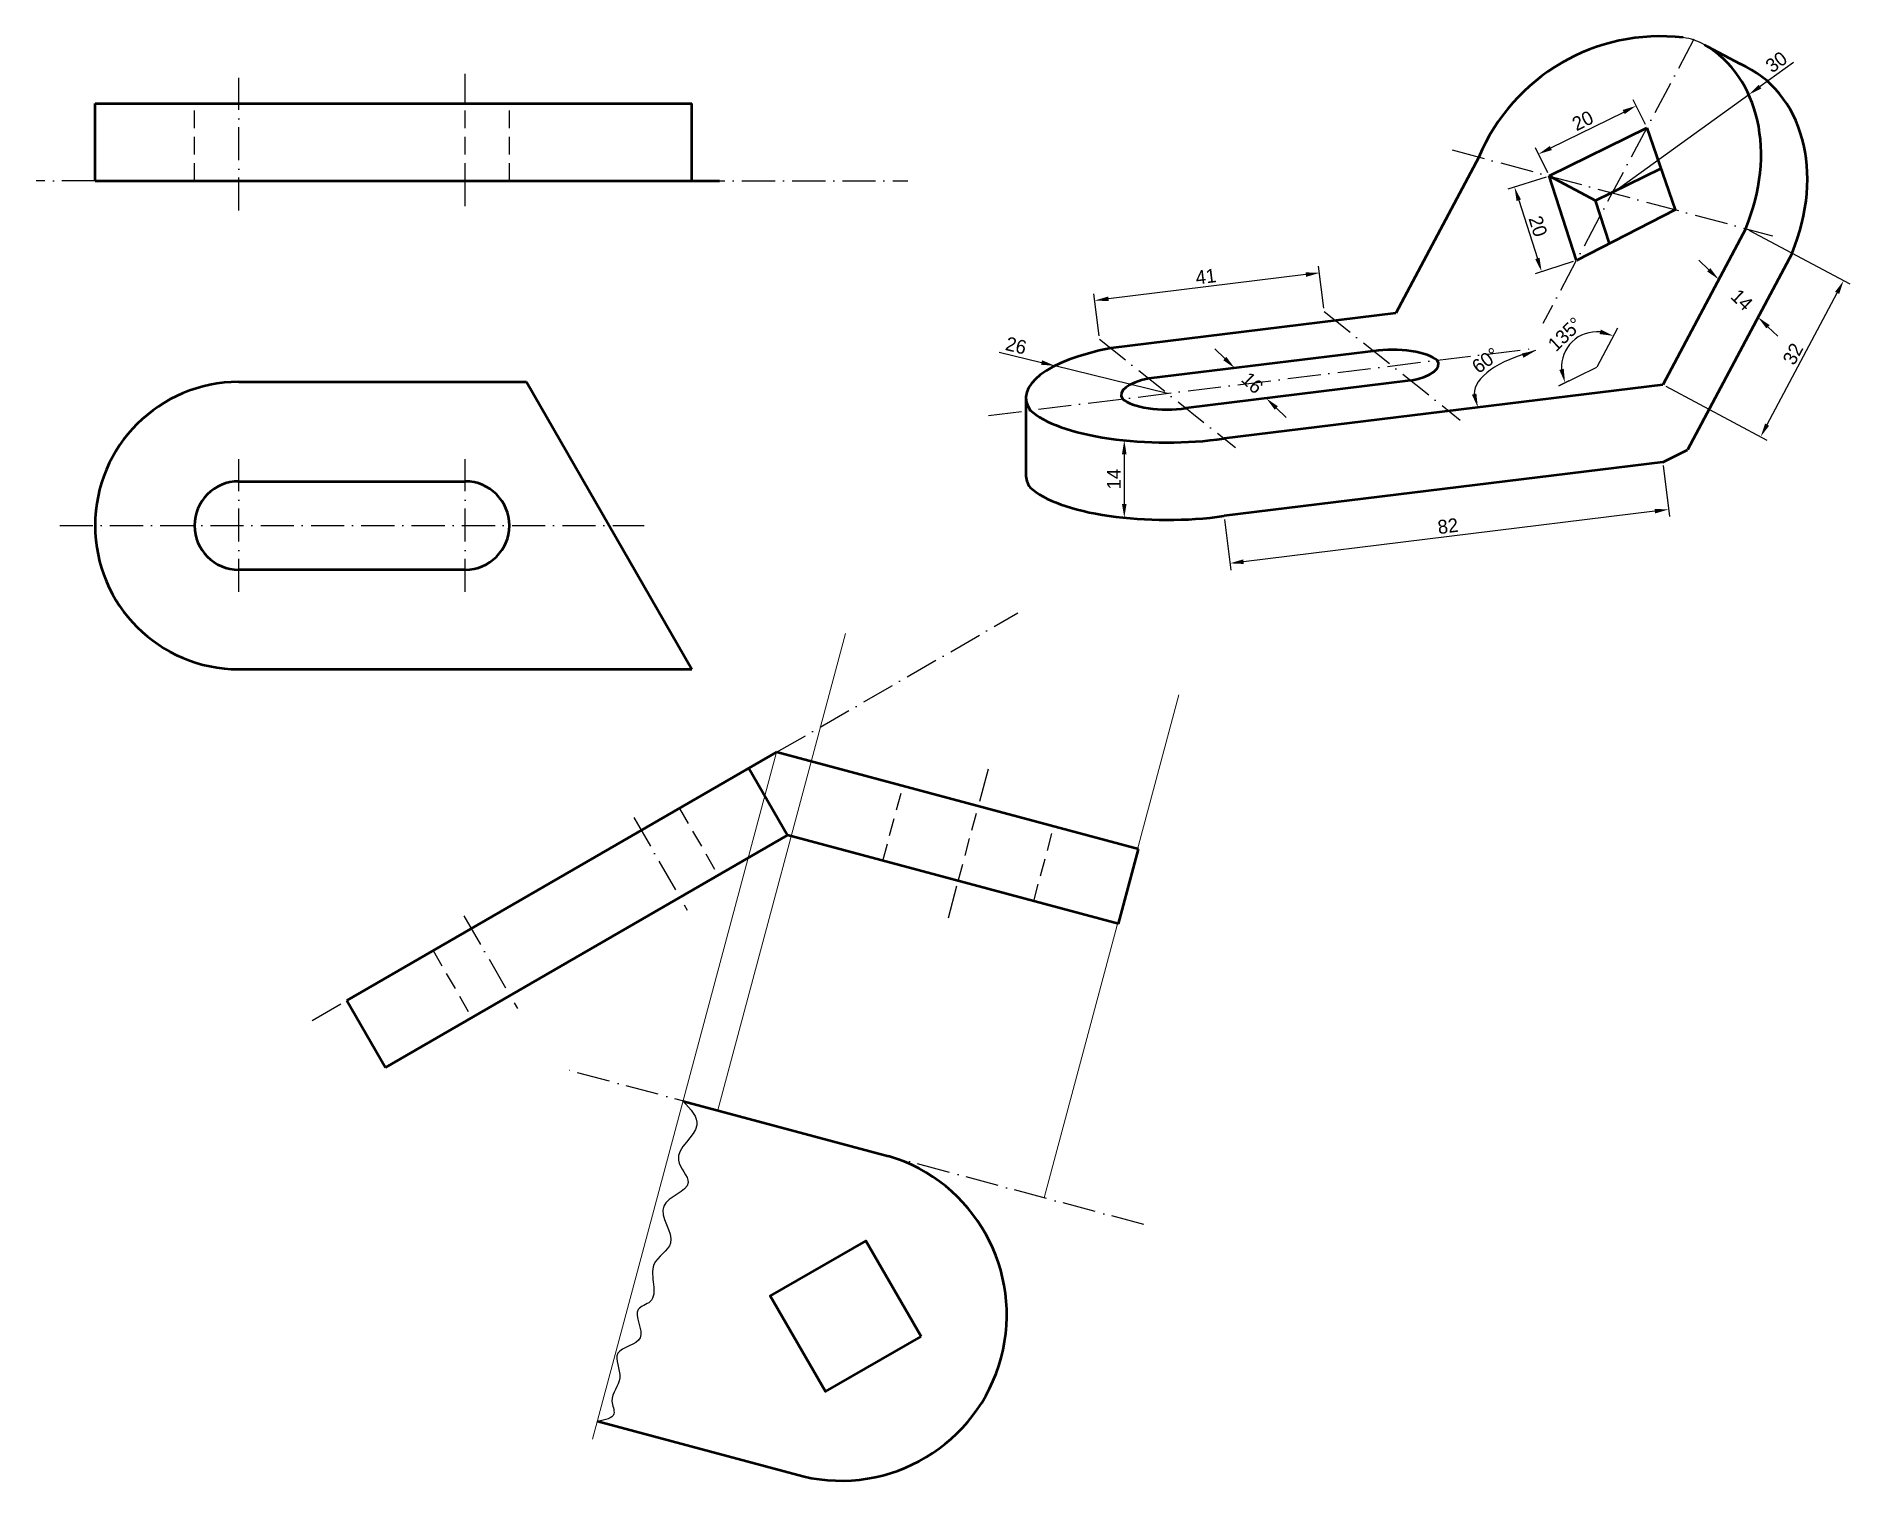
# Model space of a CAD drawing. Header units: millimetres. Extents: x 61 to 389, y -14 to 247.
import ezdxf

# ---------------------------------------------------------------- set-up
doc = ezdxf.new("R2010")
doc.units = ezdxf.units.MM
doc.header["$LTSCALE"] = 0.5
doc.header["$PDMODE"] = 2
doc.header["$PDSIZE"] = -5
doc.linetypes.add('ACAD_ISO10W100', pattern=[18, 12, -3, 0, -3])
doc.linetypes.add('DASHED2', pattern=[9.525, 6.35, -3.175])
doc.layers.add('construção', color=253, linetype='Continuous', lineweight=15)
doc.layers.add('Visíveis', color=7, linetype='Continuous', lineweight=50)
for name, color, linetype in [('cotas', 2, 'Continuous'), ('Eixos', 6, 'ACAD_ISO10W100'), ('ruptura', 1, 'Continuous'), ('tracejado', 30, 'DASHED2')]:
    doc.layers.add(name, color=color, linetype=linetype)
doc.dimstyles.new('ISO-25', dxfattribs={"dimtxt": 2.5, "dimasz": 2.5, "dimexe": 1.25, "dimexo": 0.625, "dimtad": 1, "dimtxsty": 'Standard', "dimcen": 2.5, "dimadec": 0, "dimazin": 0, "dimtfac": 1, "dimtmove": 0, "dimatfit": 3, "dimfxl": 1, "dimarcsym": 0})

# ---------------------------------------------------------------- blocks, each defined once
blk = doc.blocks.new('*D1')
at = {"layer": 'cotas', "color": 0, "lineweight": -2, "transparency": 16777216}
for p, q in [((257.98, 173.92), (256.29, 173.92)), ((257.54, 171.42), (257.54, 162.42)), ((257.98, 159.92), (256.29, 159.92))]:
    blk.add_line(p, q, dxfattribs=at)
at = {"layer": 'cotas', "color": 0, "transparency": 16777216}
for points in [[(257.12, 171.42), (257.95, 171.42), (257.54, 173.92)], [(257.12, 162.42), (257.95, 162.42), (257.54, 159.92)]]:
    blk.add_solid(points, dxfattribs=at)
at = {"layer": 'Defpoints', "color": 0, "transparency": 16777216}
for p in [(258.6, 173.92), (257.54, 159.92), (258.6, 159.92)]:
    blk.add_point(p, dxfattribs=at)
at = {"layer": 'cotas', "color": 0, "transparency": 16777216, "insert": (255.66, 166.92), "char_height": 2.5, "attachment_point": 5, "rotation": 90}
blk.add_mtext('14', dxfattribs=at)
blk = doc.blocks.new('*D2')
at = {"layer": 'cotas', "color": 0, "lineweight": -2, "transparency": 16777216}
for p, q in [((290.4, 203.93), (254.67, 199.54)), ((293.66, 197.85), (292.72, 205.48)), ((252.97, 192.86), (252.03, 200.48))]:
    blk.add_line(p, q, dxfattribs=at)
at = {"layer": 'cotas', "color": 0, "transparency": 16777216}
for points in [[(290.35, 204.34), (290.45, 203.52), (292.88, 204.24)], [(254.62, 199.96), (254.72, 199.13), (252.18, 199.24)]]:
    blk.add_solid(points, dxfattribs=at)
at = {"layer": 'Defpoints', "color": 0, "transparency": 16777216}
for p in [(252.18, 199.24), (293.74, 197.23), (253.04, 192.24)]:
    blk.add_point(p, dxfattribs=at)
at = {"layer": 'cotas', "color": 0, "transparency": 16777216, "insert": (272.3, 203.6), "char_height": 2.5, "attachment_point": 5, "rotation": 7.0022}
blk.add_mtext('41', dxfattribs=at)
blk = doc.blocks.new('*D3')
at = {"layer": 'cotas', "color": 0, "lineweight": -2, "transparency": 16777216}
for p, q in [((355.08, 169.38), (356.21, 160.18)), ((353.57, 161.11), (279.13, 151.97)), ((275.67, 159.63), (276.8, 150.43))]:
    blk.add_line(p, q, dxfattribs=at)
at = {"layer": 'cotas', "color": 0, "transparency": 16777216}
for points in [[(353.52, 161.53), (353.62, 160.7), (356.05, 161.42)], [(279.08, 152.39), (279.18, 151.56), (276.65, 151.67)]]:
    blk.add_solid(points, dxfattribs=at)
at = {"layer": 'Defpoints', "color": 0, "transparency": 16777216}
for p in [(355, 170), (275.6, 160.25), (276.65, 151.67)]:
    blk.add_point(p, dxfattribs=at)
at = {"layer": 'cotas', "color": 0, "transparency": 16777216, "insert": (316.12, 158.41), "char_height": 2.5, "attachment_point": 5, "rotation": 7}
blk.add_mtext('82', dxfattribs=at)
blk = doc.blocks.new('*D4')
at = {"layer": 'cotas', "color": 0, "lineweight": -2, "transparency": 16777216}
blk.add_line((338.03, 184.71), (336.21, 183.82), dxfattribs=at)
blk.add_arc((343.08, 187.19), 6.4, 84.5196, 183.6436, dxfattribs=at)
at = {"layer": 'cotas', "color": 0, "transparency": 16777216}
for points in [[(343.81, 193.97), (343.57, 193.17), (346.08, 192.85)], [(337.09, 186.89), (336.29, 186.68), (337.33, 184.37)]]:
    blk.add_solid(points, dxfattribs=at)
at = {"layer": 'Defpoints', "color": 0, "transparency": 16777216}
for p in [(358.1, 215.45), (340.88, 193.21), (343.08, 187.19), (343.08, 187.19), (338.59, 184.99)]:
    blk.add_point(p, dxfattribs=at)
at = {"layer": 'cotas', "color": 0, "transparency": 16777216, "insert": (337.32, 193.14), "char_height": 2.5, "attachment_point": 5, "rotation": 44.0816}
blk.add_mtext('135%%d', dxfattribs=at)
blk = doc.blocks.new('*D5')
at = {"layer": 'cotas', "color": 0, "lineweight": -2, "transparency": 16777216}
for p, q in [((334.76, 226.85), (347.94, 233.36)), ((351.86, 231.07), (349.63, 235.59)), ((334.2, 222.34), (331.96, 226.86))]:
    blk.add_line(p, q, dxfattribs=at)
at = {"layer": 'cotas', "color": 0, "transparency": 16777216}
for points in [[(347.76, 233.73), (348.13, 232.98), (350.18, 234.47)], [(334.58, 227.22), (334.94, 226.47), (332.52, 225.74)]]:
    blk.add_solid(points, dxfattribs=at)
at = {"layer": 'Defpoints', "color": 0, "transparency": 16777216}
for p in [(350.18, 234.47), (352.14, 230.51), (334.47, 221.78)]:
    blk.add_point(p, dxfattribs=at)
at = {"layer": 'cotas', "color": 0, "transparency": 16777216, "insert": (340.52, 231.78), "char_height": 2.5, "attachment_point": 5, "rotation": 26.2881}
blk.add_mtext('20', dxfattribs=at)
blk = doc.blocks.new('*D6')
at = {"layer": 'cotas', "color": 0, "lineweight": -2, "transparency": 16777216}
for p, q in [((333.88, 221.59), (326.99, 219.38)), ((328.95, 217.38), (332.32, 206.86)), ((338.78, 206.3), (331.89, 204.1))]:
    blk.add_line(p, q, dxfattribs=at)
at = {"layer": 'cotas', "color": 0, "transparency": 16777216}
for points in [[(329.34, 217.51), (328.55, 217.26), (328.18, 219.76)], [(332.71, 206.98), (331.92, 206.73), (333.08, 204.48)]]:
    blk.add_solid(points, dxfattribs=at)
at = {"layer": 'Defpoints', "color": 0, "transparency": 16777216}
for p in [(334.47, 221.78), (333.08, 204.48), (339.37, 206.49)]:
    blk.add_point(p, dxfattribs=at)
at = {"layer": 'cotas', "color": 0, "transparency": 16777216, "insert": (332.42, 212.69), "char_height": 2.5, "attachment_point": 5, "rotation": 287.7569}
blk.add_mtext('20 ', dxfattribs=at)
blk = doc.blocks.new('*D7')
at = {"layer": 'cotas', "color": 0, "lineweight": -2, "transparency": 16777216}
for p, q in [((370.57, 211.96), (388.86, 202.24)), ((373.91, 176.78), (386.58, 200.62)), ((355.55, 183.71), (373.84, 173.98))]:
    blk.add_line(p, q, dxfattribs=at)
at = {"layer": 'cotas', "color": 0, "transparency": 16777216}
for points in [[(386.21, 200.81), (386.95, 200.42), (387.76, 202.83)], [(373.54, 176.97), (374.27, 176.58), (372.73, 174.57)]]:
    blk.add_solid(points, dxfattribs=at)
at = {"layer": 'Defpoints', "color": 0, "transparency": 16777216}
for p in [(370.02, 212.25), (387.76, 202.83), (355, 184)]:
    blk.add_point(p, dxfattribs=at)
at = {"layer": 'cotas', "color": 0, "transparency": 16777216, "insert": (378.59, 189.58), "char_height": 2.5, "attachment_point": 5, "rotation": 62}
blk.add_mtext('32', dxfattribs=at)
blk = doc.blocks.new('*D8')
at = {"layer": 'cotas', "color": 0, "lineweight": -2, "transparency": 16777216}
for p, q in [((378.71, 242.34), (372.62, 237.96)), ((345.89, 218.72), (370.59, 236.5))]:
    blk.add_line(p, q, dxfattribs=at)
at = {"layer": 'cotas', "color": 0, "transparency": 16777216}
blk.add_solid([(372.38, 238.29), (372.86, 237.62), (370.59, 236.5)], dxfattribs=at)
at = {"layer": 'Defpoints', "color": 0, "transparency": 16777216}
for p in [(370.59, 236.5), (345.89, 218.72)]:
    blk.add_point(p, dxfattribs=at)
at = {"layer": 'cotas', "color": 0, "transparency": 16777216, "insert": (375.58, 242.4), "char_height": 2.5, "attachment_point": 5, "rotation": 35.7336}
blk.add_mtext('30', dxfattribs=at)
blk = doc.blocks.new('*D9')
at = {"layer": 'cotas', "color": 0, "lineweight": -2, "transparency": 16777216}
for p, q in [((234.87, 189.91), (242.56, 188.02)), ((265.35, 182.43), (244.99, 187.42))]:
    blk.add_line(p, q, dxfattribs=at)
at = {"layer": 'cotas', "color": 0, "transparency": 16777216}
blk.add_solid([(242.66, 188.43), (242.46, 187.62), (244.99, 187.42)], dxfattribs=at)
at = {"layer": 'Defpoints', "color": 0, "transparency": 16777216}
for p in [(244.99, 187.42), (265.35, 182.43)]:
    blk.add_point(p, dxfattribs=at)
at = {"layer": 'cotas', "color": 0, "transparency": 16777216, "insert": (237.95, 191.08), "char_height": 2.5, "attachment_point": 5, "rotation": 346.2035}
blk.add_mtext('26', dxfattribs=at)

msp = doc.modelspace()

# ---------------------------------------------------------------- linework, layer by layer
msp.add_arc((357.546, 236.891), 10, 59.65685, 83.27892)
at = {"layer": 'construção'}
for p, q in [((207.098, 138.985), (183.971, 52.677)), ((267.392, 127.853), (243.01, 36.857)), ((194.607, 117.482), (161.29, -6.859))]:
    msp.add_line(p, q, dxfattribs=at)
at = {"layer": 'cotas'}
for p, q in [((363.335, 204.801), (361.53, 206.53)), ((346.828, 194.245), (343.079, 187.194)), ((374.062, 194.491), (375.867, 192.762)), ((275.725, 188.737), (273.92, 190.467)), ((336.211, 183.82), (343.079, 187.194)), ((285.062, 179.788), (286.867, 178.058))]:
    msp.add_line(p, q, dxfattribs=at)
msp.add_ellipse((346.355, 182.939), major_axis=(25.483, 0.72), ratio=0.3599136, start_param=2.1595679, end_param=3.1327036, dxfattribs=at)
for points in [[(363.623, 205.101), (363.047, 204.5), (365.14, 203.071)], [(374.351, 194.792), (373.774, 194.191), (372.258, 196.221)], [(276.014, 189.038), (275.437, 188.436), (277.53, 187.007)], [(329.504, 189.663), (329.801, 188.885), (331.988, 190.166)], [(285.351, 180.089), (284.774, 179.487), (283.258, 181.518)], [(321.272, 182.412), (320.47, 182.189), (321.541, 179.892)]]:
    msp.add_solid(points, dxfattribs=at)
at = {"layer": 'Eixos'}
for p, q in [((360.663, 246.538), (333.305, 195.085)), ((138.232, 234.908), (138.232, 240.291)), ((97.232, 215.525), (97.232, 239.525)), ((316.908, 226.486), (374.864, 210.957)), ((71.232, 220.908), (60.584, 220.908)), ((138.232, 216.291), (138.232, 220.908)), ((179.232, 220.908), (218.38, 220.908)), ((293.737, 197.234), (318.339, 177.613)), ((232.954, 178.447), (330.849, 190.471)), ((253.045, 192.236), (277.646, 172.615)), ((97.232, 146.514), (97.232, 170.514)), ((138.232, 146.514), (138.232, 170.514)), ((64.825, 158.514), (170.638, 158.514)), ((194.607, 117.482), (238.29, 142.702)), ((232.911, 114.392), (231.118, 107.699)), ((168.751, 105.654), (178.435, 88.88)), ((225.701, 87.483), (227.494, 94.176)), ((138.001, 87.9), (147.685, 71.126)), ((110.526, 68.938), (116.826, 72.576)), ((261.058, 32.021), (157.04, 59.893))]:
    msp.add_line(p, q, dxfattribs=at)
at = {"layer": 'ruptura'}
msp.add_spline([(177.693, 54.359), (180.178, 50.002), (176.819, 43.647), (178.587, 39.586), (174.167, 35.349), (175.404, 28.641), (172.399, 24.757), (171.692, 18.048), (169.57, 16.636), (169.924, 11.516), (165.858, 8.691), (166.211, 4.278), (164.797, 0.041), (165.151, -2.254), (162.213, -3.61)], degree=3, dxfattribs=at)
at = {"layer": 'tracejado'}
for p, q in [((89.232, 220.908), (89.232, 234.908)), ((138.232, 220.908), (138.232, 234.908)), ((146.232, 220.908), (146.232, 234.908)), ((213.834, 97.836), (217.458, 111.359)), ((177.021, 107.329), (184.021, 95.205)), ((227.494, 94.176), (231.118, 107.699)), ((241.155, 90.516), (244.778, 104.039)), ((132.415, 81.576), (139.415, 69.451))]:
    msp.add_line(p, q, dxfattribs=at)
at = {"layer": 'Visíveis'}
for p, q in [((363.135, 245.194), (369.039, 242.055)), ((71.232, 220.908), (71.232, 234.908)), ((71.232, 234.908), (179.232, 234.908)), ((179.232, 220.908), (179.232, 234.908)), ((334.475, 221.78), (352.139, 230.505)), ((352.139, 230.505), (357.275, 215.67)), ((321.727, 225.195), (306.704, 196.941)), ((71.232, 220.908), (184.254, 220.908)), ((339.37, 206.491), (334.475, 221.78)), ((334.475, 221.78), (342.863, 217.32)), ((342.863, 217.32), (354.682, 223.158)), ((345.349, 209.556), (342.863, 217.32)), ((357.275, 215.67), (339.37, 206.491)), ((370.023, 212.254), (355, 184)), ((378.411, 207.794), (359.488, 172.205)), ((306.704, 196.941), (255.091, 190.604)), ((303.608, 190.209), (261.993, 185.099)), ((97.232, 184.514), (149.299, 184.514)), ((149.299, 184.514), (179.232, 132.514)), ((309.373, 184.749), (268.696, 179.754)), ((355, 184), (275.596, 174.25)), ((239.737, 181.528), (239.737, 167.528)), ((355, 170), (359.488, 172.205)), ((355, 170), (275.596, 160.25)), ((97.232, 166.514), (138.232, 166.514)), ((138.232, 150.514), (97.232, 150.514)), ((97.232, 132.514), (179.232, 132.514)), ((116.826, 72.576), (194.607, 117.482)), ((260.096, 99.934), (194.607, 117.482)), ((189.585, 114.583), (196.585, 102.458)), ((123.826, 60.451), (196.585, 102.458)), ((256.472, 86.412), (196.585, 102.458)), ((256.472, 86.412), (260.096, 99.934)), ((116.826, 72.576), (123.826, 60.451)), ((177.693, 54.359), (214.881, 44.394)), ((162.164, -3.597), (199.352, -13.561))]:
    msp.add_line(p, q, dxfattribs=at)
msp.add_lwpolyline([(220.777, 11.756), (210.777, 29.077), (193.456, 19.077), (203.456, 1.756)], close=True, dxfattribs=at)
for centre, radius, start, end in [((354.553, 211.496), 35.57, 83.27892, 157.34834), ((97.232, 158.514), 26, 90, 270), ((97.232, 158.514), 8, 90, 270), ((138.232, 158.514), 8, 270, 90), ((206.255, 15.647), 30.013, 256.70303, 73.29697)]:
    msp.add_arc(centre, radius, start, end, dxfattribs=at)
for centre, major_axis, ratio, start_param, end_param in [((345.875, 218.725), (17.851, 26.081), 0.7732942, -1.3050764, 0.0546439), ((354.263, 214.265), (17.851, 26.081), 0.7732942, -1.3050764, 0.1438052), ((265.344, 182.427), (25.607, 0.899), 0.3612352, 1.9698715, 3.3787339), ((306.038, 187.424), (-8.622, -0.014), 0.3371237, 3.4865613, 5.1111299), ((306.038, 187.424), (-8.371, -0.294), 0.3612352, 1.9698715, 3.3787339), ((265.344, 182.427), (8.371, 0.294), 0.3612352, 1.9698715, 3.3787339), ((265.344, 182.427), (8.622, 0.014), 0.3371237, 3.4865613, 5.1111299), ((265.344, 182.427), (26.372, 0.043), 0.3371237, 3.4865613, 5.1111299), ((265.344, 168.427), (25.607, 0.899), 0.3612352, 3.116234, 3.3787339), ((265.344, 168.427), (26.372, 0.043), 0.3371237, 3.4865613, 5.1111299)]:
    msp.add_ellipse(centre, major_axis=major_axis, ratio=ratio, start_param=start_param, end_param=end_param, dxfattribs=at)

# ---------------------------------------------------------------- texts
at = {"layer": 'cotas', "char_height": 2.5, "attachment_point": 5}
for s, insert, rotation in [('14', (369.333, 199.381), 316), ('60°', (322.956, 188.394), 36.84213), ('16', (280.721, 184.336), 315.98529)]:
    msp.add_mtext(s, dxfattribs=dict(at, insert=insert, rotation=rotation))

# ---------------------------------------------------------------- dimensions: what is measured, and where the dimension line sits
at = {"layer": 'cotas'}
for center, mpoint, text, picture, middle in [((345.886, 218.722), (370.591, 236.497), '30', '*D8', (375.584, 242.399)), ((265.346, 182.426), (244.988, 187.425), '26', '*D9', (237.949, 191.084))]:
    dim = msp.add_radius_dim(center=center, mpoint=mpoint, text=text, dimstyle='ISO-25', dxfattribs=at)
    dim.commit()
    dim.dimension.update_dxf_attribs({"geometry": picture, "text_midpoint": middle})
for p1, p2, distance, text, picture, middle in [((334.475, 221.78), (352.139, 230.505), 4.418, '20', '*D5', (340.52, 231.784)), ((334.475, 221.78), (339.37, 206.491), -6.606, '20 ', '*D6', (332.417, 212.693)), ((355, 170), (275.596, 160.25), 8.645, '82', '*D3', (316.123, 158.406))]:
    dim = msp.add_aligned_dim(p1=p1, p2=p2, distance=distance, text=text, dimstyle='ISO-25', dxfattribs=at)
    dim.commit()
    dim.dimension.update_dxf_attribs({"geometry": picture, "text_midpoint": middle})
dim = msp.add_angular_dim_2l(base=(340.883, 193.208), line1=((358.102, 215.449), (343.079, 187.194)), line2=((338.591, 184.99), (343.079, 187.194)), text='135%%d', dimstyle='ISO-25', dxfattribs=at)
dim.commit()
dim.dimension.update_dxf_attribs({"geometry": '*D4', "text_midpoint": (337.321, 193.14)})
for p1, p2, distance, picture, middle in [((355, 184), (370.023, 212.254), -20.084, '*D7', (378.589, 189.579)), ((293.737, 197.234), (253.045, 192.236), -7.054, '*D2', (272.302, 203.597))]:
    dim = msp.add_aligned_dim(p1=p1, p2=p2, distance=distance, dimstyle='ISO-25', dxfattribs=at)
    dim.commit()
    dim.dimension.update_dxf_attribs({"geometry": picture, "text_midpoint": middle})
dim = msp.add_linear_dim(base=(257.535, 159.924), p1=(258.603, 173.924), p2=(258.603, 159.924), angle=90, dimstyle='ISO-25', dxfattribs=at)
dim.commit()
dim.dimension.update_dxf_attribs({"geometry": '*D1', "text_midpoint": (257.535, 166.924), "dimtype": 160})

doc.saveas('drawing.dxf')
